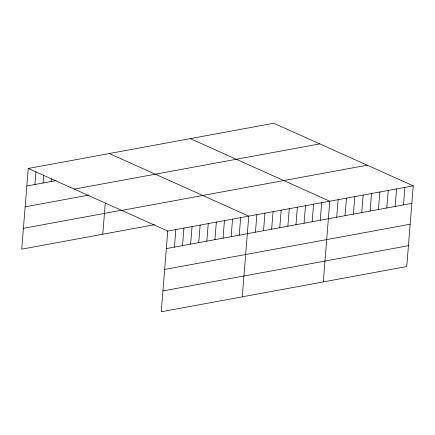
<?xml version="1.0" encoding="UTF-8"?>
<svg xmlns="http://www.w3.org/2000/svg" width="435" height="435" viewBox="0 0 435 435"><rect width="100%" height="100%" fill="white"/><g stroke="black" fill="none" stroke-linecap="round" stroke-linejoin="round"><path stroke-width="0.65" d="M28.242 168.459L167.741 231.061L161.249 311.759L406.758 266.541L413.25 185.843L273.751 123.241L28.242 168.459L21.75 249.157L154.496 224.71M34.936 184.5L35.964 171.689M43.038 183.01L43.685 174.919M51.14 181.52L51.352 178.818M102.769 234.237L105.281 202.982M174.43 247.107L175.843 229.571M182.531 245.612L183.945 228.076M190.633 244.122L192.047 226.586M198.735 242.632L200.149 225.091M206.837 241.137L208.251 223.601M214.939 239.647L216.353 222.106M223.041 238.152L224.455 220.616M231.143 236.662L232.556 219.126M239.245 235.166L240.658 217.63M242.268 296.839L248.76 216.141L109.261 153.533M255.448 232.181L256.862 214.645M263.55 230.691L264.964 213.155M271.652 229.201L273.066 211.66M279.754 227.706L281.168 210.17M287.856 226.216L289.27 208.68M295.958 224.721L297.371 207.185M304.06 223.231L305.473 205.695M312.161 221.736L313.575 204.2M320.263 220.246L321.677 202.71M323.287 281.918L329.779 201.215L190.28 138.613M336.712 217.217L338.125 199.681M345.058 215.678L346.472 198.142M353.41 214.14L354.819 196.604M361.757 212.606L363.165 195.065M370.103 211.067L371.512 193.531M378.45 209.529L379.858 191.993M386.797 207.99L388.21 190.454M395.143 206.456L396.557 188.915M403.49 204.918L404.903 187.382M26.834 185.995L56.12 180.601M74.276 189.116L319.785 143.898M25.154 206.837L88.724 195.13M23.425 228.315L120.647 210.409M121.708 210.404L367.216 165.186M167.741 231.061L413.25 185.843M166.333 248.597L411.842 203.379M164.653 269.444L410.161 224.221M162.924 290.917L408.432 245.699"/></g></svg>
